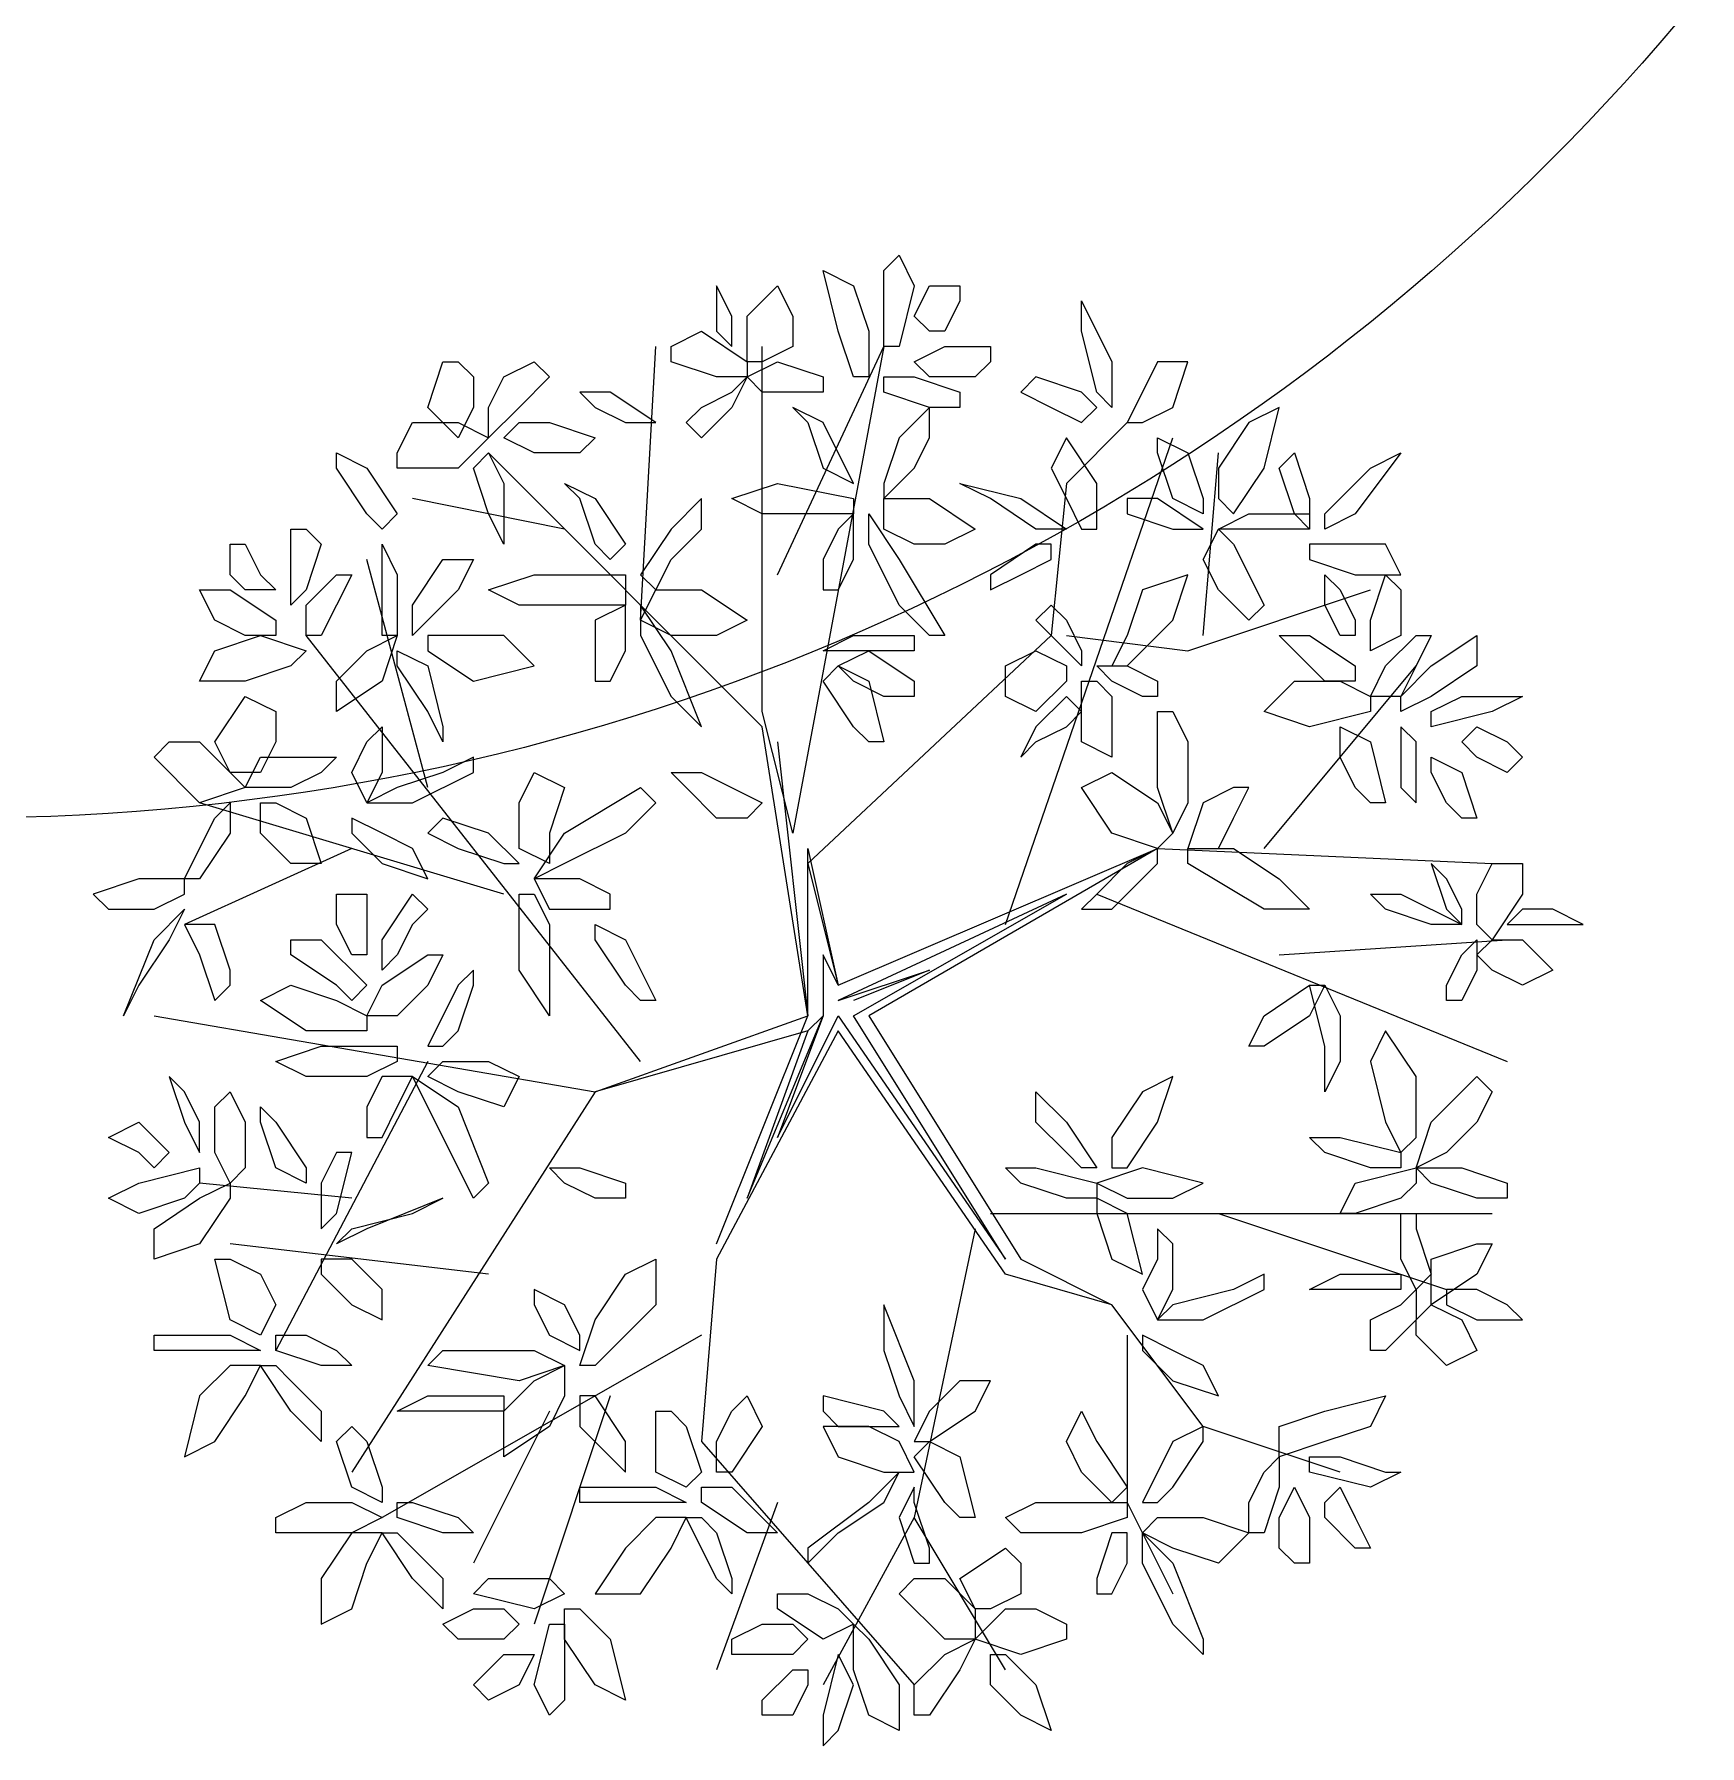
# Model space of a CAD drawing. Header units: millimetres. Extents: x 2529 to 2673, y 1639 to 1859.
# Drawn here: x 2588.555 to 2591.648, y 1700.543 to 1703.721 of the extents above; entities that cross this region are included whole.
import ezdxf

# ---------------------------------------------------------------- set-up
doc = ezdxf.new("R2010")
doc.units = ezdxf.units.MM
doc.layers.add('PDF_0', color=7, linetype='Continuous')
doc.layers.add('PDF_CVL_CUADCON_TIT', color=7, linetype='Continuous')

msp = doc.modelspace()

# ---------------------------------------------------------------- linework, layer by layer
at = {"layer": 'PDF_0', "lineweight": 9}
for points in [[(2590.1327, 1703.1974), (2590.1327, 1703.2821), (2590.161, 1703.3104), (2590.1892, 1703.2539), (2590.161, 1703.1409), (2590.1327, 1703.1409)], [(2590.1045, 1703.0845), (2590.0762, 1703.0845), (2590.048, 1703.1692), (2590.0198, 1703.2821), (2590.0762, 1703.2539), (2590.1045, 1703.1692)], [(2589.8503, 1703.1409), (2589.8503, 1703.1974), (2589.8221, 1703.2539), (2589.8221, 1703.2257), (2589.8221, 1703.1692)], [(2589.9068, 1703.1127), (2589.8786, 1703.1127), (2589.8786, 1703.1974), (2589.935, 1703.2539), (2589.9633, 1703.1974), (2589.9633, 1703.1409)], [(2590.2174, 1703.1692), (2590.1892, 1703.1974), (2590.2174, 1703.2539), (2590.2739, 1703.2539), (2590.2739, 1703.2257), (2590.2457, 1703.1692)], [(2590.4998, 1703.1692), (2590.4998, 1703.2257), (2590.5563, 1703.1127), (2590.5563, 1703.028), (2590.5281, 1703.0562)], [(2589.8221, 1703.0845), (2589.7374, 1703.1127), (2589.7374, 1703.1409), (2589.7938, 1703.1692), (2589.8786, 1703.1127), (2589.8786, 1703.0845)], [(2590.3022, 1703.0845), (2590.2174, 1703.0845), (2590.1892, 1703.1127), (2590.2457, 1703.1409), (2590.3304, 1703.1409), (2590.3304, 1703.1127)], [(2589.3702, 1703.0845), (2589.3702, 1703.028), (2589.342, 1702.9715), (2589.2855, 1703.028), (2589.3138, 1703.1127), (2589.342, 1703.1127)], [(2589.4832, 1703.1127), (2589.5114, 1703.0845), (2589.455, 1703.028), (2589.3985, 1702.9715), (2589.3985, 1703.028), (2589.4267, 1703.0845)], [(2589.7938, 1703.028), (2589.8503, 1703.0562), (2589.8786, 1703.0845), (2589.8503, 1703.028), (2589.7938, 1702.9715), (2589.7656, 1702.9997)], [(2589.9915, 1703.0562), (2589.9068, 1703.0562), (2589.8786, 1703.0845), (2589.935, 1703.1127), (2590.0198, 1703.0845), (2590.0198, 1703.0562)], [(2590.2174, 1703.028), (2590.1327, 1703.0562), (2590.1327, 1703.0845), (2590.1892, 1703.0845), (2590.2739, 1703.0562), (2590.2739, 1703.028)], [(2590.4434, 1703.028), (2590.4998, 1702.9997), (2590.5281, 1703.028), (2590.4998, 1703.0562), (2590.4151, 1703.0845), (2590.3869, 1703.0562)], [(2590.5846, 1702.9997), (2590.6128, 1702.9997), (2590.6693, 1703.028), (2590.6975, 1703.1127), (2590.641, 1703.1127), (2590.6128, 1703.0562)], [(2589.6526, 1702.9997), (2589.7091, 1702.9997), (2589.6244, 1703.0562), (2589.5679, 1703.0562), (2589.5962, 1703.028)], [(2590.0198, 1702.915), (2590.0762, 1702.8868), (2590.0198, 1702.9997), (2589.9633, 1703.028), (2589.9915, 1702.9997)], [(2590.1892, 1702.915), (2590.2174, 1702.9715), (2590.2174, 1703.028), (2590.161, 1702.9715), (2590.1327, 1702.8868), (2590.1327, 1702.8585)], [(2590.754, 1702.8585), (2590.7822, 1702.8303), (2590.8387, 1702.915), (2590.8669, 1703.028), (2590.8105, 1702.9997), (2590.754, 1702.915)], [(2589.2573, 1702.9997), (2589.342, 1702.9997), (2589.3985, 1702.9715), (2589.342, 1702.915), (2589.229, 1702.915), (2589.229, 1702.9433)], [(2589.4267, 1702.9715), (2589.455, 1702.9997), (2589.5114, 1702.9997), (2589.5962, 1702.9715), (2589.5679, 1702.9433), (2589.4832, 1702.9433)], [(2590.4998, 1702.8021), (2590.5281, 1702.8021), (2590.5281, 1702.8868), (2590.4716, 1702.9715), (2590.4434, 1702.915), (2590.4716, 1702.8585)], [(2590.6693, 1702.8585), (2590.641, 1702.9433), (2590.641, 1702.9715), (2590.6975, 1702.9433), (2590.7257, 1702.8585), (2590.7257, 1702.8303)], [(2589.1726, 1702.8303), (2589.1161, 1702.915), (2589.1161, 1702.9433), (2589.1726, 1702.915), (2589.229, 1702.8303), (2589.2008, 1702.8021)], [(2589.3985, 1702.8303), (2589.3702, 1702.915), (2589.3985, 1702.9433), (2589.4267, 1702.8868), (2589.4267, 1702.8021), (2589.4267, 1702.7738)], [(2590.8669, 1702.915), (2590.8952, 1702.9433), (2590.9234, 1702.8585), (2590.9234, 1702.8021), (2590.8952, 1702.8303)], [(2591.0364, 1702.915), (2591.0929, 1702.9433), (2591.0081, 1702.8303), (2590.9517, 1702.8021), (2590.9517, 1702.8303)], [(2589.5962, 1702.7738), (2589.5679, 1702.8585), (2589.5397, 1702.8868), (2589.5962, 1702.8585), (2589.6526, 1702.7738), (2589.6244, 1702.7456)], [(2590.0198, 1702.8303), (2589.9068, 1702.8303), (2589.8503, 1702.8585), (2589.935, 1702.8868), (2590.0762, 1702.8585), (2590.0762, 1702.8303)], [(2590.3304, 1702.8585), (2590.2739, 1702.8868), (2590.3869, 1702.8585), (2590.4716, 1702.8021), (2590.4151, 1702.8021)], [(2589.7374, 1702.7456), (2589.7938, 1702.8021), (2589.7938, 1702.8585), (2589.7374, 1702.8021), (2589.6809, 1702.7173), (2589.7091, 1702.6891)], [(2590.0198, 1702.6891), (2590.048, 1702.6891), (2590.0762, 1702.7456), (2590.0762, 1702.8303), (2590.048, 1702.8021), (2590.0198, 1702.7456)], [(2590.161, 1702.6609), (2590.1045, 1702.7738), (2590.1045, 1702.8303), (2590.161, 1702.7456), (2590.2457, 1702.6044), (2590.2174, 1702.6044)], [(2590.1327, 1702.8021), (2590.1327, 1702.8585), (2590.2174, 1702.8585), (2590.3022, 1702.8021), (2590.2457, 1702.7738), (2590.1892, 1702.7738)], [(2590.6693, 1702.8021), (2590.7257, 1702.8021), (2590.641, 1702.8585), (2590.5846, 1702.8585), (2590.5846, 1702.8303)], [(2590.8952, 1702.8021), (2590.7822, 1702.8021), (2590.754, 1702.8021), (2590.8105, 1702.8303), (2590.9234, 1702.8303), (2590.9234, 1702.8021)], [(2589.0878, 1702.7738), (2589.0596, 1702.6891), (2589.0314, 1702.6609), (2589.0314, 1702.7173), (2589.0314, 1702.8021), (2589.0596, 1702.8021)], [(2590.754, 1702.6891), (2590.7257, 1702.7456), (2590.754, 1702.8021), (2590.7822, 1702.7738), (2590.8387, 1702.6609), (2590.8105, 1702.6326)], [(2589.0031, 1702.6891), (2588.9467, 1702.6891), (2588.9184, 1702.7173), (2588.9184, 1702.7738), (2588.9467, 1702.7738), (2588.9749, 1702.7173)], [(2589.2008, 1702.6609), (2589.2008, 1702.7456), (2589.2008, 1702.7738), (2589.229, 1702.7173), (2589.229, 1702.6044), (2589.2008, 1702.6044)], [(2590.3869, 1702.7173), (2590.4434, 1702.7456), (2590.4434, 1702.7738), (2590.4151, 1702.7738), (2590.3304, 1702.7173), (2590.3304, 1702.6891)], [(2590.9234, 1702.7738), (2590.9234, 1702.7456), (2591.0081, 1702.7173), (2591.0929, 1702.7173), (2591.0646, 1702.7738), (2590.9799, 1702.7738)], [(2589.2573, 1702.6609), (2589.3138, 1702.7456), (2589.3702, 1702.7456), (2589.342, 1702.6891), (2589.2573, 1702.6044), (2589.2573, 1702.6326)], [(2589.1161, 1702.6609), (2589.0878, 1702.6044), (2589.0596, 1702.6044), (2589.0596, 1702.6609), (2589.1161, 1702.7173), (2589.1443, 1702.7173)], [(2589.5679, 1702.6609), (2589.455, 1702.6609), (2589.3985, 1702.6891), (2589.4832, 1702.7173), (2589.6526, 1702.7173), (2589.6526, 1702.6609)], [(2590.5563, 1702.5479), (2590.5846, 1702.5479), (2590.6693, 1702.6326), (2590.6975, 1702.7173), (2590.6128, 1702.6891), (2590.5846, 1702.6044)], [(2591.0081, 1702.6044), (2590.9799, 1702.6044), (2590.9517, 1702.6609), (2590.9517, 1702.7173), (2590.9799, 1702.6891), (2591.0081, 1702.6326)], [(2591.0929, 1702.6609), (2591.0929, 1702.6044), (2591.0364, 1702.5761), (2591.0364, 1702.6326), (2591.0646, 1702.7173), (2591.0929, 1702.6891)], [(2588.9467, 1702.6044), (2588.8902, 1702.6326), (2588.8619, 1702.6891), (2588.9184, 1702.6891), (2589.0031, 1702.6326), (2589.0031, 1702.6044)], [(2589.6809, 1702.6326), (2589.7091, 1702.6891), (2589.7938, 1702.6891), (2589.8786, 1702.6326), (2589.8221, 1702.6044), (2589.7374, 1702.6044)], [(2589.5962, 1702.5197), (2589.6244, 1702.5197), (2589.6526, 1702.5761), (2589.6526, 1702.6609), (2589.5962, 1702.6326), (2589.5962, 1702.5761)], [(2589.7374, 1702.4914), (2589.7938, 1702.4349), (2589.7374, 1702.5761), (2589.6809, 1702.6609), (2589.6809, 1702.6044)], [(2590.4716, 1702.6326), (2590.4998, 1702.5761), (2590.4998, 1702.5479), (2590.4716, 1702.5761), (2590.4151, 1702.6326), (2590.4434, 1702.6609)], [(2589.0596, 1702.5761), (2589.0314, 1702.5479), (2588.9467, 1702.5197), (2588.8619, 1702.5197), (2588.8902, 1702.5761), (2588.9749, 1702.6044)], [(2589.1161, 1702.5197), (2589.1726, 1702.5761), (2589.229, 1702.6044), (2589.2008, 1702.5197), (2589.1161, 1702.4632), (2589.1161, 1702.4914)], [(2589.2855, 1702.4632), (2589.229, 1702.5479), (2589.229, 1702.5761), (2589.2855, 1702.5479), (2589.3138, 1702.4349), (2589.3138, 1702.4067)], [(2589.2855, 1702.6044), (2589.2855, 1702.5761), (2589.3702, 1702.5197), (2589.4832, 1702.5479), (2589.4267, 1702.6044), (2589.342, 1702.6044)], [(2590.1327, 1702.5761), (2590.048, 1702.5761), (2590.0198, 1702.5761), (2590.0762, 1702.6044), (2590.1892, 1702.6044), (2590.1892, 1702.5761)], [(2590.1327, 1702.4914), (2590.0762, 1702.5197), (2590.048, 1702.5479), (2590.1045, 1702.5761), (2590.1892, 1702.5197), (2590.1892, 1702.4914)], [(2590.4716, 1702.5479), (2590.4716, 1702.5197), (2590.4151, 1702.4632), (2590.3586, 1702.4914), (2590.3586, 1702.5479), (2590.4151, 1702.5761)], [(2590.9517, 1702.5197), (2590.8952, 1702.5761), (2590.8669, 1702.6044), (2590.9234, 1702.6044), (2591.0081, 1702.5479), (2591.0081, 1702.5197)], [(2591.1211, 1702.5479), (2591.0929, 1702.4914), (2591.0364, 1702.4914), (2591.0646, 1702.5479), (2591.1211, 1702.6044), (2591.1493, 1702.6044)], [(2591.0929, 1702.4632), (2591.0929, 1702.4914), (2591.1493, 1702.5479), (2591.2341, 1702.6044), (2591.2341, 1702.5479), (2591.1493, 1702.4914)], [(2590.0762, 1702.4349), (2590.0198, 1702.5197), (2590.048, 1702.5479), (2590.1045, 1702.5197), (2590.1327, 1702.4067), (2590.1045, 1702.4067)], [(2590.6128, 1702.4914), (2590.5563, 1702.5197), (2590.5281, 1702.5479), (2590.5846, 1702.5479), (2590.641, 1702.5197), (2590.641, 1702.4914)], [(2590.5563, 1702.4914), (2590.5563, 1702.4067), (2590.5563, 1702.3785), (2590.4998, 1702.4067), (2590.4998, 1702.5197), (2590.5281, 1702.5197)], [(2591.0364, 1702.4914), (2591.0364, 1702.4632), (2590.9234, 1702.4349), (2590.8387, 1702.4632), (2590.8952, 1702.5197), (2590.9799, 1702.5197)], [(2589.0031, 1702.4067), (2588.9749, 1702.3502), (2588.9184, 1702.3502), (2588.8902, 1702.4067), (2588.9467, 1702.4914), (2589.0031, 1702.4632)], [(2590.4998, 1702.4632), (2590.4716, 1702.4914), (2590.4151, 1702.4349), (2590.3869, 1702.3785), (2590.4151, 1702.4067), (2590.4716, 1702.4349)], [(2591.2058, 1702.4914), (2591.2623, 1702.4914), (2591.3188, 1702.4914), (2591.2623, 1702.4632), (2591.1493, 1702.4349), (2591.1493, 1702.4632)], [(2590.6975, 1702.4067), (2590.6975, 1702.2937), (2590.6693, 1702.2373), (2590.641, 1702.322), (2590.641, 1702.4632), (2590.6693, 1702.4632)], [(2589.1726, 1702.4067), (2589.2008, 1702.4349), (2589.2008, 1702.3502), (2589.1726, 1702.2937), (2589.1443, 1702.3502)], [(2591.0081, 1702.322), (2590.9799, 1702.3785), (2590.9799, 1702.4349), (2591.0364, 1702.4067), (2591.0646, 1702.2937), (2591.0364, 1702.2937)], [(2591.0929, 1702.322), (2591.1211, 1702.2937), (2591.1211, 1702.4067), (2591.0929, 1702.4349), (2591.0929, 1702.4067)], [(2591.2058, 1702.4067), (2591.2341, 1702.4349), (2591.2905, 1702.4067), (2591.3188, 1702.3785), (2591.2905, 1702.3502), (2591.2341, 1702.3785)], [(2588.8619, 1702.4067), (2588.9184, 1702.3502), (2588.9467, 1702.322), (2588.8619, 1702.2937), (2588.7772, 1702.3785), (2588.8055, 1702.4067)], [(2589.1161, 1702.3785), (2589.0878, 1702.3502), (2589.0314, 1702.322), (2588.9467, 1702.322), (2588.9749, 1702.3785), (2589.0596, 1702.3785)], [(2589.3138, 1702.3502), (2589.229, 1702.322), (2589.1726, 1702.2937), (2589.2573, 1702.2937), (2589.3702, 1702.3502), (2589.3702, 1702.3785)], [(2591.1776, 1702.2937), (2591.1493, 1702.3502), (2591.1493, 1702.3785), (2591.2058, 1702.3502), (2591.2341, 1702.2655), (2591.2058, 1702.2655)], [(2589.5114, 1702.1808), (2589.455, 1702.209), (2589.455, 1702.2937), (2589.4832, 1702.3502), (2589.5397, 1702.322), (2589.5114, 1702.2373)], [(2589.6526, 1702.2373), (2589.5397, 1702.1808), (2589.4832, 1702.1525), (2589.5397, 1702.2373), (2589.6809, 1702.322), (2589.7091, 1702.2937)], [(2589.8221, 1702.2655), (2589.7656, 1702.322), (2589.7374, 1702.3502), (2589.7938, 1702.3502), (2589.9068, 1702.2937), (2589.8786, 1702.2655)], [(2590.6693, 1702.2373), (2590.641, 1702.209), (2590.5563, 1702.2373), (2590.4998, 1702.322), (2590.5563, 1702.3502), (2590.641, 1702.2937)], [(2590.8105, 1702.322), (2590.7822, 1702.322), (2590.7257, 1702.2937), (2590.6975, 1702.209), (2590.754, 1702.209), (2590.7822, 1702.2655)], [(2588.8619, 1702.209), (2588.8902, 1702.2655), (2588.9184, 1702.2937), (2588.9184, 1702.2373), (2588.8619, 1702.1525), (2588.8337, 1702.1525)], [(2588.9749, 1702.2937), (2589.0031, 1702.2937), (2589.0596, 1702.2655), (2589.0878, 1702.1808), (2589.0314, 1702.1808), (2588.9749, 1702.2373)], [(2589.1443, 1702.2655), (2589.1443, 1702.2373), (2589.2008, 1702.1808), (2589.2855, 1702.1525), (2589.2573, 1702.209), (2589.2008, 1702.2373)], [(2589.3985, 1702.2373), (2589.3138, 1702.2655), (2589.2855, 1702.2373), (2589.342, 1702.209), (2589.4267, 1702.1808), (2589.455, 1702.1808)], [(2590.5846, 1702.1808), (2590.5281, 1702.1243), (2590.4998, 1702.0961), (2590.5563, 1702.0961), (2590.641, 1702.1808), (2590.641, 1702.209)], [(2590.7822, 1702.209), (2590.8669, 1702.1525), (2590.9234, 1702.0961), (2590.8387, 1702.0961), (2590.6975, 1702.1808), (2590.6975, 1702.209)], [(2591.1776, 1702.1525), (2591.1493, 1702.1808), (2591.1776, 1702.0961), (2591.2058, 1702.0678), (2591.2058, 1702.0961)], [(2591.2341, 1702.1243), (2591.2623, 1702.1808), (2591.3188, 1702.1808), (2591.3188, 1702.1243), (2591.2623, 1702.0396), (2591.2341, 1702.0678)], [(2588.8337, 1702.1243), (2588.8337, 1702.1525), (2588.749, 1702.1525), (2588.6643, 1702.1243), (2588.6925, 1702.0961), (2588.7772, 1702.0961)], [(2589.6244, 1702.0961), (2589.6244, 1702.1243), (2589.5679, 1702.1525), (2589.4832, 1702.1525), (2589.5114, 1702.0961), (2589.5679, 1702.0961)], [(2589.1726, 1702.0113), (2589.1443, 1702.0113), (2589.1161, 1702.0678), (2589.1161, 1702.1243), (2589.1726, 1702.1243), (2589.1726, 1702.0678)], [(2589.2573, 1702.0678), (2589.229, 1702.0113), (2589.2008, 1701.9831), (2589.2008, 1702.0396), (2589.2573, 1702.1243), (2589.2855, 1702.0961)], [(2589.5114, 1702.0678), (2589.5114, 1701.9549), (2589.5114, 1701.8984), (2589.455, 1701.9831), (2589.455, 1702.1243), (2589.4832, 1702.1243)], [(2591.1493, 1702.0678), (2591.0646, 1702.0961), (2591.0364, 1702.1243), (2591.0929, 1702.1243), (2591.2058, 1702.0678), (2591.1776, 1702.0678)], [(2588.749, 1701.9549), (2588.7207, 1701.8984), (2588.7772, 1702.0396), (2588.8337, 1702.0961), (2588.8055, 1702.0396)], [(2588.9184, 1701.9831), (2588.8902, 1702.0678), (2588.8337, 1702.0678), (2588.8619, 1702.0113), (2588.8902, 1701.9266), (2588.9184, 1701.9549)], [(2589.6526, 1701.9549), (2589.5962, 1702.0396), (2589.5962, 1702.0678), (2589.6526, 1702.0396), (2589.7091, 1701.9266), (2589.6809, 1701.9266)], [(2591.2905, 1702.0678), (2591.347, 1702.0678), (2591.4317, 1702.0678), (2591.3753, 1702.0961), (2591.3188, 1702.0961)], [(2589.1161, 1701.9549), (2589.0314, 1702.0113), (2589.0314, 1702.0396), (2589.0878, 1702.0396), (2589.1726, 1701.9549), (2589.1443, 1701.9266)], [(2591.1776, 1701.9549), (2591.2058, 1702.0113), (2591.2341, 1702.0396), (2591.2341, 1701.9831), (2591.2058, 1701.9266), (2591.1776, 1701.9266)], [(2591.2341, 1702.0113), (2591.2623, 1702.0396), (2591.3188, 1702.0396), (2591.3753, 1701.9831), (2591.3188, 1701.9549), (2591.2623, 1701.9831)], [(2589.2855, 1701.9549), (2589.229, 1701.8984), (2589.1726, 1701.8984), (2589.2008, 1701.9549), (2589.2855, 1702.0113), (2589.3138, 1702.0113)], [(2589.342, 1701.8701), (2589.3702, 1701.9549), (2589.3702, 1701.9831), (2589.342, 1701.9549), (2589.2855, 1701.8419), (2589.3138, 1701.8419)], [(2589.1726, 1701.8984), (2589.1726, 1701.8701), (2589.0596, 1701.8701), (2588.9749, 1701.9266), (2589.0314, 1701.9549), (2589.1161, 1701.9266)], [(2590.9234, 1701.8984), (2590.8387, 1701.8419), (2590.8105, 1701.8419), (2590.8387, 1701.8984), (2590.9234, 1701.9549), (2590.9517, 1701.9549)], [(2590.9799, 1701.8984), (2590.9799, 1701.8137), (2590.9517, 1701.7572), (2590.9517, 1701.8419), (2590.9234, 1701.9549), (2590.9517, 1701.9549)], [(2591.0929, 1701.6442), (2591.1211, 1701.6725), (2591.1211, 1701.7854), (2591.0646, 1701.8701), (2591.0364, 1701.8137), (2591.0646, 1701.7007)], [(2589.1726, 1701.7854), (2589.0596, 1701.7854), (2589.0031, 1701.8137), (2589.0878, 1701.8419), (2589.229, 1701.8419), (2589.229, 1701.8137)], [(2589.2855, 1701.7854), (2589.3138, 1701.8137), (2589.3985, 1701.8137), (2589.455, 1701.7854), (2589.4267, 1701.729), (2589.342, 1701.7572)], [(2588.8337, 1701.7572), (2588.8055, 1701.7854), (2588.8337, 1701.7007), (2588.8619, 1701.6442), (2588.8619, 1701.7007)], [(2589.1726, 1701.6725), (2589.2008, 1701.6725), (2589.229, 1701.729), (2589.2573, 1701.7854), (2589.2008, 1701.7854), (2589.1726, 1701.729)], [(2589.342, 1701.616), (2589.2855, 1701.729), (2589.2573, 1701.7854), (2589.342, 1701.729), (2589.3985, 1701.5878), (2589.3702, 1701.5595)], [(2590.5563, 1701.616), (2590.5846, 1701.616), (2590.641, 1701.7007), (2590.6693, 1701.7854), (2590.6128, 1701.7572), (2590.5563, 1701.6725)], [(2591.2341, 1701.7007), (2591.1776, 1701.6442), (2591.1211, 1701.616), (2591.1493, 1701.7007), (2591.2341, 1701.7854), (2591.2623, 1701.7572)], [(2588.9467, 1701.7007), (2588.9467, 1701.616), (2588.9184, 1701.5878), (2588.8902, 1701.6442), (2588.8902, 1701.729), (2588.9184, 1701.7572)], [(2590.4716, 1701.6442), (2590.4151, 1701.7007), (2590.4151, 1701.7572), (2590.4716, 1701.7007), (2590.5281, 1701.616), (2590.4998, 1701.616)], [(2589.0031, 1701.616), (2588.9749, 1701.7007), (2588.9749, 1701.729), (2589.0031, 1701.7007), (2589.0596, 1701.616), (2589.0596, 1701.5878)], [(2588.8055, 1701.6442), (2588.7772, 1701.616), (2588.749, 1701.6442), (2588.6925, 1701.6725), (2588.749, 1701.7007), (2588.7772, 1701.6725)], [(2591.0364, 1701.616), (2590.9517, 1701.6442), (2590.9234, 1701.6725), (2590.9799, 1701.6725), (2591.0929, 1701.6442), (2591.0929, 1701.616)], [(2589.0878, 1701.5878), (2589.0878, 1701.5313), (2589.0878, 1701.503), (2589.1161, 1701.5313), (2589.1443, 1701.6442), (2589.1161, 1701.6442)], [(2588.8337, 1701.5595), (2588.749, 1701.5313), (2588.6925, 1701.5595), (2588.749, 1701.5878), (2588.8619, 1701.616), (2588.8619, 1701.5878)], [(2589.5962, 1701.5595), (2589.5397, 1701.5878), (2589.5114, 1701.616), (2589.5679, 1701.616), (2589.6526, 1701.5878), (2589.6526, 1701.5595)], [(2590.4716, 1701.5595), (2590.3869, 1701.5878), (2590.3586, 1701.616), (2590.4151, 1701.616), (2590.5281, 1701.5878), (2590.5281, 1701.5595)], [(2590.6693, 1701.5595), (2590.7257, 1701.5878), (2590.6128, 1701.616), (2590.5281, 1701.5878), (2590.5846, 1701.5595)], [(2591.0929, 1701.5595), (2591.0081, 1701.5313), (2590.9799, 1701.5313), (2591.0081, 1701.5878), (2591.1211, 1701.616), (2591.1211, 1701.5878)], [(2591.2341, 1701.5595), (2591.1493, 1701.5878), (2591.1211, 1701.616), (2591.2058, 1701.616), (2591.2905, 1701.5878), (2591.2905, 1701.5595)], [(2588.9184, 1701.5878), (2588.9184, 1701.5595), (2588.8619, 1701.4748), (2588.7772, 1701.4466), (2588.7772, 1701.503), (2588.8619, 1701.5595)], [(2589.2573, 1701.5313), (2589.3138, 1701.5595), (2589.1726, 1701.503), (2589.1161, 1701.4748), (2589.1443, 1701.503)], [(2590.5563, 1701.4466), (2590.6128, 1701.4183), (2590.5846, 1701.5313), (2590.5281, 1701.5595), (2590.5281, 1701.5313)], [(2591.1211, 1701.503), (2591.1493, 1701.4183), (2591.1211, 1701.3901), (2591.0929, 1701.4466), (2591.0929, 1701.5313), (2591.1211, 1701.5313)], [(2590.641, 1701.4466), (2590.6128, 1701.3901), (2590.641, 1701.3336), (2590.6693, 1701.3901), (2590.6693, 1701.4748), (2590.641, 1701.503)], [(2591.1493, 1701.4466), (2591.2341, 1701.4748), (2591.2623, 1701.4748), (2591.2341, 1701.4183), (2591.1493, 1701.3618), (2591.1493, 1701.3901)], [(2588.9749, 1701.4183), (2589.0031, 1701.3618), (2588.9749, 1701.3054), (2588.9184, 1701.3336), (2588.8902, 1701.4466), (2588.9184, 1701.4466)], [(2589.0878, 1701.4466), (2589.0878, 1701.4183), (2589.1443, 1701.3618), (2589.2008, 1701.3336), (2589.2008, 1701.3901), (2589.1443, 1701.4466)], [(2589.5962, 1701.3336), (2589.6526, 1701.4183), (2589.7091, 1701.4466), (2589.7091, 1701.3618), (2589.5962, 1701.2489), (2589.5679, 1701.2489)], [(2590.7822, 1701.3901), (2590.6693, 1701.3618), (2590.641, 1701.3336), (2590.7257, 1701.3336), (2590.8387, 1701.3901), (2590.8387, 1701.4183)], [(2591.0364, 1701.3901), (2590.9517, 1701.3901), (2590.9234, 1701.3901), (2590.9799, 1701.4183), (2591.0929, 1701.4183), (2591.0929, 1701.3901)], [(2589.4832, 1701.3901), (2589.4832, 1701.3618), (2589.5114, 1701.3054), (2589.5679, 1701.2771), (2589.5679, 1701.3054), (2589.5397, 1701.3618)], [(2591.0364, 1701.3336), (2591.0929, 1701.3618), (2591.1211, 1701.3901), (2591.1211, 1701.3336), (2591.0646, 1701.2771), (2591.0364, 1701.2771)], [(2591.1776, 1701.3901), (2591.1776, 1701.3618), (2591.2341, 1701.3336), (2591.3188, 1701.3336), (2591.2905, 1701.3618), (2591.2341, 1701.3901)], [(2590.1327, 1701.2771), (2590.161, 1701.1924), (2590.1892, 1701.1359), (2590.1892, 1701.2206), (2590.1327, 1701.3618), (2590.1327, 1701.3336)], [(2591.1211, 1701.3336), (2591.1493, 1701.3618), (2591.2058, 1701.3336), (2591.2341, 1701.2771), (2591.1776, 1701.2489), (2591.1211, 1701.3054)], [(2588.8337, 1701.3054), (2588.9184, 1701.3054), (2588.9749, 1701.2771), (2588.9184, 1701.2771), (2588.7772, 1701.2771), (2588.7772, 1701.3054)], [(2589.0596, 1701.3054), (2589.1161, 1701.2771), (2589.1443, 1701.2489), (2589.0878, 1701.2489), (2589.0031, 1701.2771), (2589.0031, 1701.3054)], [(2590.6128, 1701.3054), (2590.6128, 1701.2771), (2590.6693, 1701.2206), (2590.754, 1701.1924), (2590.7257, 1701.2489), (2590.6693, 1701.2771)], [(2589.3702, 1701.2771), (2589.4832, 1701.2771), (2589.5397, 1701.2489), (2589.455, 1701.2206), (2589.2855, 1701.2489), (2589.3138, 1701.2771)], [(2588.9749, 1701.2489), (2588.9184, 1701.2489), (2588.8619, 1701.1924), (2588.8337, 1701.0794), (2588.8902, 1701.1077), (2588.9467, 1701.1924)], [(2589.0314, 1701.2206), (2589.0878, 1701.1642), (2589.0878, 1701.1077), (2589.0314, 1701.1642), (2588.9749, 1701.2489), (2589.0031, 1701.2489)], [(2589.5397, 1701.2489), (2589.5397, 1701.1924), (2589.5114, 1701.1359), (2589.4267, 1701.0794), (2589.4267, 1701.1642), (2589.4832, 1701.2206)], [(2590.1892, 1701.1077), (2590.2174, 1701.1077), (2590.3022, 1701.1642), (2590.3304, 1701.2206), (2590.2739, 1701.2206), (2590.2174, 1701.1642)], [(2589.3702, 1701.1642), (2589.2855, 1701.1642), (2589.229, 1701.1642), (2589.2855, 1701.1924), (2589.4267, 1701.1924), (2589.4267, 1701.1642)], [(2589.5679, 1701.1359), (2589.6244, 1701.0794), (2589.6526, 1701.0512), (2589.6526, 1701.1077), (2589.5962, 1701.1924), (2589.5679, 1701.1924)], [(2589.8221, 1701.1077), (2589.8503, 1701.1642), (2589.8786, 1701.1924), (2589.9068, 1701.1359), (2589.8503, 1701.0512), (2589.8221, 1701.0512)], [(2590.048, 1701.1359), (2590.1327, 1701.1359), (2590.161, 1701.1359), (2590.1327, 1701.1642), (2590.0198, 1701.1924), (2590.0198, 1701.1642)], [(2590.8669, 1701.0794), (2590.8669, 1701.1359), (2590.9517, 1701.1642), (2591.0646, 1701.1924), (2591.0364, 1701.1359), (2590.9517, 1701.1077)], [(2589.7656, 1701.1359), (2589.7938, 1701.0512), (2589.7656, 1701.023), (2589.7091, 1701.0512), (2589.7091, 1701.1642), (2589.7374, 1701.1642)], [(2590.4998, 1701.0512), (2590.4716, 1701.1077), (2590.4998, 1701.1642), (2590.5281, 1701.1077), (2590.5846, 1701.023), (2590.5563, 1700.9947)], [(2589.1726, 1701.1077), (2589.2008, 1701.023), (2589.2008, 1700.9947), (2589.1443, 1701.023), (2589.1161, 1701.1077), (2589.1443, 1701.1359)], [(2590.1892, 1701.0512), (2590.161, 1701.1077), (2590.1045, 1701.1359), (2590.0198, 1701.1359), (2590.048, 1701.0794), (2590.1327, 1701.0512)], [(2590.6693, 1701.023), (2590.7257, 1701.1077), (2590.7257, 1701.1359), (2590.6693, 1701.1077), (2590.6128, 1700.9947), (2590.641, 1700.9947)], [(2590.2457, 1700.9947), (2590.1892, 1701.0794), (2590.2174, 1701.1077), (2590.2739, 1701.0794), (2590.3022, 1700.9665), (2590.2739, 1700.9665)], [(2590.048, 1700.9382), (2590.1327, 1700.9947), (2590.161, 1701.0512), (2590.1045, 1700.9947), (2589.9915, 1700.91), (2589.9915, 1700.8818)], [(2590.8105, 1700.9947), (2590.8387, 1701.0512), (2590.8669, 1701.0794), (2590.8669, 1701.023), (2590.8387, 1700.9382), (2590.8105, 1700.9382)], [(2590.9799, 1701.0794), (2591.0646, 1701.0512), (2591.0929, 1701.0512), (2591.0364, 1701.023), (2590.9234, 1701.0512), (2590.9234, 1701.0794)], [(2589.6244, 1701.023), (2589.7091, 1701.023), (2589.7656, 1700.9947), (2589.6809, 1700.9947), (2589.5679, 1700.9947), (2589.5679, 1701.023)], [(2589.8503, 1701.023), (2589.9068, 1700.9665), (2589.935, 1700.9382), (2589.8786, 1700.9382), (2589.7938, 1700.9947), (2589.7938, 1701.023)], [(2590.2174, 1700.91), (2590.1892, 1700.9947), (2590.1892, 1701.023), (2590.161, 1700.9665), (2590.1892, 1700.8818), (2590.2174, 1700.8818)], [(2590.8669, 1700.91), (2590.8669, 1700.9665), (2590.8952, 1701.023), (2590.9234, 1700.9665), (2590.9234, 1700.8818), (2590.8952, 1700.8818)], [(2590.9517, 1700.9947), (2590.9799, 1701.023), (2591.0081, 1700.9665), (2591.0364, 1700.91), (2591.0081, 1700.91), (2590.9517, 1700.9665)], [(2589.0596, 1700.9947), (2589.1443, 1700.9947), (2589.2008, 1700.9665), (2589.1443, 1700.9382), (2589.0031, 1700.9382), (2589.0031, 1700.9665)], [(2589.2573, 1700.9947), (2589.342, 1700.9665), (2589.3702, 1700.9382), (2589.3138, 1700.9382), (2589.229, 1700.9665), (2589.229, 1700.9947)], [(2590.4998, 1700.9382), (2590.3869, 1700.9382), (2590.3586, 1700.9665), (2590.4151, 1700.9947), (2590.5846, 1700.9947), (2590.5846, 1700.9665)], [(2589.7656, 1700.9665), (2589.7091, 1700.9665), (2589.6526, 1700.91), (2589.5962, 1700.8253), (2589.6809, 1700.8253), (2589.7374, 1700.91)], [(2589.8221, 1700.9382), (2589.8503, 1700.8535), (2589.8503, 1700.8253), (2589.8221, 1700.8535), (2589.7656, 1700.9665), (2589.7938, 1700.9665)], [(2590.6128, 1700.9382), (2590.641, 1700.9665), (2590.7257, 1700.9665), (2590.8105, 1700.9382), (2590.754, 1700.8818), (2590.6693, 1700.91)], [(2589.2008, 1700.9382), (2589.1443, 1700.9382), (2589.0878, 1700.8535), (2589.0878, 1700.7688), (2589.1443, 1700.797), (2589.1726, 1700.8818)], [(2589.2573, 1700.91), (2589.3138, 1700.8535), (2589.3138, 1700.797), (2589.2573, 1700.8535), (2589.2008, 1700.9382), (2589.229, 1700.9382)], [(2590.5281, 1700.8253), (2590.5563, 1700.8253), (2590.5846, 1700.8818), (2590.5846, 1700.9382), (2590.5563, 1700.9382), (2590.5281, 1700.8535)], [(2590.6693, 1700.7688), (2590.6128, 1700.8818), (2590.6128, 1700.9382), (2590.6693, 1700.8818), (2590.7257, 1700.7406), (2590.7257, 1700.7123)], [(2590.3869, 1700.8253), (2590.3304, 1700.797), (2590.3022, 1700.797), (2590.2739, 1700.8535), (2590.3586, 1700.91), (2590.3869, 1700.8818)], [(2589.4267, 1700.8535), (2589.5114, 1700.8535), (2589.5397, 1700.8253), (2589.4832, 1700.797), (2589.3702, 1700.8253), (2589.3985, 1700.8535)], [(2590.2457, 1700.8535), (2590.3022, 1700.797), (2590.3022, 1700.7406), (2590.2457, 1700.7406), (2590.161, 1700.8253), (2590.1892, 1700.8535)], [(2589.3702, 1700.797), (2589.4267, 1700.797), (2589.455, 1700.7688), (2589.4267, 1700.7406), (2589.342, 1700.7406), (2589.3138, 1700.7688)], [(2589.5397, 1700.797), (2589.5679, 1700.797), (2589.6244, 1700.7406), (2589.6526, 1700.6276), (2589.5962, 1700.6558), (2589.5397, 1700.7406)], [(2589.9915, 1700.8253), (2590.048, 1700.797), (2590.0762, 1700.7688), (2590.0198, 1700.7406), (2589.935, 1700.797), (2589.935, 1700.8253)], [(2590.4716, 1700.7688), (2590.4716, 1700.7406), (2590.3869, 1700.7123), (2590.3022, 1700.7406), (2590.3586, 1700.797), (2590.4151, 1700.797)], [(2589.5397, 1700.7123), (2589.5397, 1700.6276), (2589.5114, 1700.5994), (2589.4832, 1700.6558), (2589.5114, 1700.7688), (2589.5397, 1700.7688)], [(2589.9068, 1700.7688), (2589.9633, 1700.7688), (2589.9915, 1700.7406), (2589.9633, 1700.7123), (2589.8503, 1700.7123), (2589.8503, 1700.7406)], [(2590.0762, 1700.7688), (2590.1045, 1700.7406), (2590.161, 1700.6558), (2590.161, 1700.5711), (2590.1045, 1700.5994), (2590.0762, 1700.6841)], [(2590.1892, 1700.6558), (2590.2457, 1700.7123), (2590.3022, 1700.7406), (2590.2739, 1700.6841), (2590.2174, 1700.5994), (2590.1892, 1700.5994)], [(2589.455, 1700.7123), (2589.4832, 1700.7123), (2589.455, 1700.6558), (2589.3985, 1700.6276), (2589.3702, 1700.6558), (2589.4267, 1700.7123)], [(2590.0762, 1700.6558), (2590.048, 1700.7123), (2590.0198, 1700.5994), (2590.0198, 1700.5429), (2590.048, 1700.5711)], [(2590.3304, 1700.7123), (2590.3586, 1700.7123), (2590.4151, 1700.6558), (2590.4434, 1700.5711), (2590.3869, 1700.5994), (2590.3304, 1700.6558)], [(2589.9915, 1700.6841), (2589.9915, 1700.6558), (2589.9633, 1700.5994), (2589.9068, 1700.5994), (2589.9068, 1700.6276), (2589.9633, 1700.6841)]]:
    msp.add_lwpolyline(points, close=True, dxfattribs=at)
for points in [[(2589.6809, 1702.6326), (2589.7091, 1703.1409)], [(2589.935, 1702.7173), (2590.1327, 1703.1409), (2589.9633, 1702.2373), (2589.9068, 1702.4632), (2589.9068, 1703.1409)], [(2590.5846, 1702.9997), (2590.4716, 1702.8868), (2590.4434, 1702.6044), (2589.9915, 1702.1808), (2590.048, 1701.9549), (2590.641, 1702.209), (2590.1045, 1701.8984), (2590.3869, 1701.4466), (2590.5563, 1701.3618)], [(2590.3586, 1702.0678), (2590.6693, 1702.9715)], [(2589.8221, 1701.4748), (2589.9915, 1701.8984), (2589.9068, 1702.4349), (2589.3985, 1702.9433)], [(2590.7257, 1702.6044), (2590.754, 1702.9433)], [(2589.5397, 1702.8021), (2589.2573, 1702.8585)], [(2589.2855, 1702.322), (2589.1726, 1702.7456)], [(2590.4716, 1702.6044), (2590.6975, 1702.5761), (2591.0364, 1702.6891)], [(2589.6809, 1701.8137), (2589.0596, 1702.6044)], [(2590.8387, 1702.209), (2591.1211, 1702.5479)], [(2589.935, 1702.4067), (2589.9915, 1701.8984), (2589.9915, 1702.209), (2590.048, 1701.9549), (2590.0198, 1702.0113), (2590.0198, 1701.8984), (2589.9915, 1701.8701), (2589.8786, 1701.5595), (2590.0198, 1701.8984), (2589.935, 1701.6725), (2590.048, 1701.8984), (2590.3586, 1701.4466), (2590.0762, 1701.8984), (2590.4716, 1702.1243), (2590.048, 1701.9266), (2590.2174, 1701.9831), (2590.0762, 1701.9266)], [(2589.4267, 1702.1243), (2588.8619, 1702.2937)], [(2589.1443, 1702.209), (2588.8337, 1702.0678)], [(2590.641, 1702.209), (2591.2623, 1702.1808)], [(2590.5281, 1702.1243), (2591.2905, 1701.8137)], [(2590.8669, 1702.0113), (2591.2905, 1702.0396)], [(2588.7772, 1701.8984), (2589.5962, 1701.7572), (2589.1443, 1701.0512)], [(2589.9915, 1701.8701), (2589.5962, 1701.7572), (2589.9915, 1701.8984)], [(2590.9799, 1701.0512), (2590.7257, 1701.1359), (2590.5563, 1701.3618), (2590.3586, 1701.4183), (2590.048, 1701.8701), (2589.8221, 1701.4466), (2589.7938, 1701.1077), (2590.1892, 1700.6558)], [(2589.2855, 1701.8137), (2589.0031, 1701.2771)], [(2589.1443, 1701.5595), (2588.8619, 1701.5878)], [(2590.3304, 1701.5313), (2591.2623, 1701.5313)], [(2590.754, 1701.5313), (2591.1776, 1701.3901)], [(2590.3022, 1701.503), (2590.1892, 1700.9665)], [(2589.3985, 1701.4183), (2588.9184, 1701.4748)], [(2589.7938, 1701.3054), (2589.2008, 1700.9665)], [(2590.5846, 1701.3054), (2590.5846, 1700.9947), (2590.6693, 1700.8253)], [(2589.6244, 1701.1924), (2589.4832, 1700.7688)], [(2589.5114, 1701.1642), (2589.3702, 1700.8818)], [(2589.935, 1700.9947), (2589.8221, 1700.6841)], [(2590.3586, 1700.6841), (2590.1892, 1700.9665), (2590.0198, 1700.6558)]]:
    msp.add_lwpolyline(points, dxfattribs=at)
at = {"layer": 'PDF_CVL_CUADCON_TIT', "lineweight": 20}
msp.add_circle((2588.4242, 1706.4309), 4.1654, dxfattribs=at)

doc.saveas('drawing.dxf')
